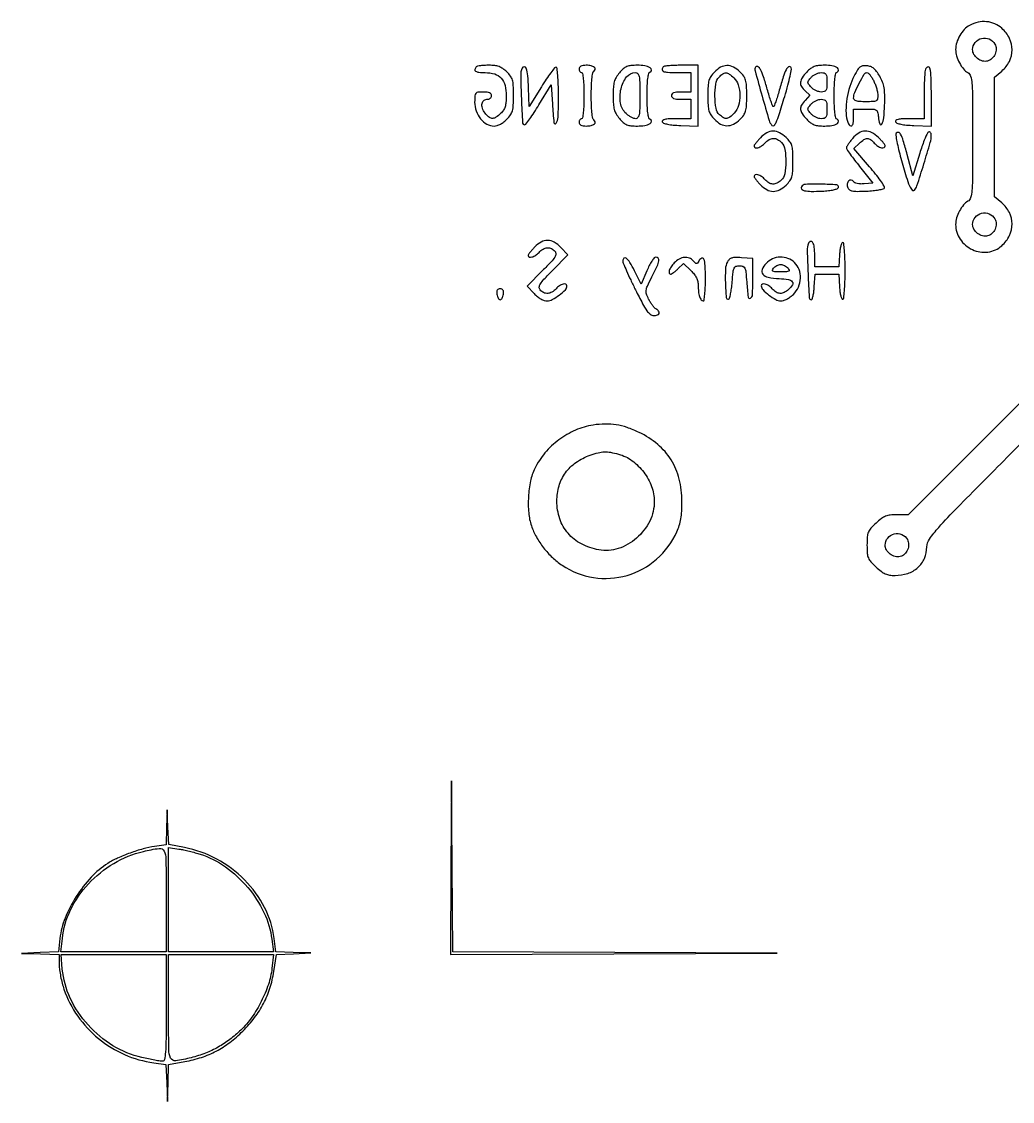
# Model space of a CAD drawing. Extents: x 2 to 176, y 113 to 294.
# Drawn here: x 33.46 to 67.96, y 113.24 to 150.84 of the extents above; entities that cross this region are included whole.
import ezdxf

# ---------------------------------------------------------------- set-up
doc = ezdxf.new("R2010")
doc.units = 0
doc.header["$MEASUREMENT"] = 0

msp = doc.modelspace()

# ---------------------------------------------------------------- linework, layer by layer
for points in [[(66.475513, 150.709368, 0.080204), (66.289073, 150.565504, 0.057038), (66.131248, 150.353339, 0.056576), (66.024199, 150.108776, 0.07503), (65.988, 149.8689, 0.073272), (66.021153, 149.643884, 0.048168), (66.120577, 149.401199, 0.04911), (66.259568, 149.190542, 0.099837), (66.411876, 149.064731, -0.203047), (66.5105, 148.94246, -0.050831), (66.55651, 148.684539, -0.017426), (66.576623, 148.183321, -0.001315), (66.5802, 146.8233, -0.001315), (66.576623, 145.463279, -0.017426), (66.55651, 144.962061, -0.050831), (66.5105, 144.70414, -0.203047), (66.411876, 144.581869, 0.099837), (66.259568, 144.456058, 0.04911), (66.120577, 144.245401, 0.048168), (66.021153, 144.002716, 0.073272), (65.988, 143.7777, 0.149193), (66.145612, 143.261242, 0.137578), (66.568973, 142.901051, 0.139488), (67.113108, 142.816405, 0.154556), (67.59566, 143.03745, 0.095735), (67.859789, 143.389496, 0.113829), (67.952715, 143.793455, 0.116071), (67.858856, 144.191291, 0.102481), (67.594799, 144.526624), (67.3416, 144.739676), (67.3416, 146.8233), (67.3416, 148.906924), (67.594799, 149.119976, 0.102481), (67.858856, 149.455309, 0.116071), (67.952715, 149.853145, 0.113829), (67.859789, 150.257104, 0.095735), (67.59566, 150.60915, 0.083164), (67.352726, 150.764962, 0.078941), (67.067847, 150.836729, 0.076361), (66.766384, 150.817653, 0.070496)], [(67.352983, 150.059131, -0.122874), (67.395949, 149.888639, -0.101722), (67.358571, 149.704618, -0.102447), (67.252018, 149.551291, -0.126548), (67.100436, 149.466992, -0.130427), (66.924996, 149.467625, -0.099016), (66.751942, 149.553449, -0.098995), (66.625179, 149.699247, -0.130311), (66.5802, 149.8689, -0.172939), (66.667716, 150.114358, -0.162521), (66.89309, 150.256786, -0.161765), (67.159649, 150.23558, -0.171467)], [(49.2936, 149.2626, 0.134052), (49.245055, 149.177594, 0.324602), (49.270135, 149.113947, 0.119745), (49.383518, 149.075197, 0.022745), (49.603153, 149.0652, -0.073833), (49.934495, 149.016004, -0.136663), (50.162346, 148.871099, -0.125954), (50.293984, 148.619551, -0.057949), (50.337, 148.249644, -0.021009), (50.327704, 148.028498, -0.056957), (50.296905, 147.87484, -0.072489), (50.237764, 147.754362, -0.053941), (50.141197, 147.641747, -0.032608), (49.979837, 147.508843, -0.142595), (49.864533, 147.467988, -0.172003), (49.757877, 147.499054, -0.052831), (49.631012, 147.612511, -0.08182), (49.522164, 147.781477, -0.116741), (49.490942, 147.956446, -0.172044), (49.544013, 148.08317, -0.21143), (49.6602, 148.1346, 0.072314), (49.725292, 148.144064, 0.08892), (49.78005, 148.171612, 0.10214), (49.816439, 148.212791, 0.130775), (49.8294, 148.2615, 0.164293), (49.810274, 148.318135, 0.129352), (49.7589, 148.358186, 0.075863), (49.669001, 148.381472, 0.025511), (49.5333, 148.3884, 0.023215), (49.348049, 148.379794, 0.198201), (49.275995, 148.341899, 0.161051), (49.243604, 148.259836, 0.014144), (49.2372, 148.033479, 0.086675), (49.290437, 147.728677, 0.084839), (49.443985, 147.457433, 0.092208), (49.665455, 147.269935, 0.130387), (49.914, 147.204, 0.076293), (50.019706, 147.220224, 0.045317), (50.137573, 147.269385, 0.04173), (50.255943, 147.345112, 0.038586), (50.363472, 147.441279, 0.042342), (50.48739, 147.594721, 0.082043), (50.553076, 147.73757, 0.055636), (50.583081, 147.928195, 0.011242), (50.5908, 148.271451, 0.010696), (50.583312, 148.621442, 0.059775), (50.553076, 148.806225, 0.090076), (50.485297, 148.942595, 0.041494), (50.353521, 149.091672, 0.038117), (50.216864, 149.203952, 0.065182), (50.086218, 149.272202, 0.060114), (49.935073, 149.307774, 0.027773), (49.733121, 149.319, 0.013643), (49.582272, 149.314883, 0.018266), (49.445974, 149.302433, 0.015597), (49.335265, 149.284701, 0.149957)], [(52.875, 149.1921, 0.064853), (52.881319, 149.143586, 0.082425), (52.899851, 149.102477, 0.098894), (52.927337, 149.074977, 0.148195), (52.9596, 149.0652, -0.368504), (52.995455, 149.034622, -0.013417), (53.020824, 148.843125, -0.017647), (53.038598, 148.588107, -0.008575), (53.0442, 148.2615, -0.008575), (53.038598, 147.934893, -0.017647), (53.020824, 147.679875, -0.013417), (52.995455, 147.488378, -0.368504), (52.9596, 147.4578, 0.148195), (52.927337, 147.448023, 0.098894), (52.899851, 147.420523, 0.082425), (52.881319, 147.379414, 0.064853), (52.875, 147.3309, 0.150693), (52.891856, 147.276243, 0.12588), (52.937618, 147.235937, 0.083267), (53.014759, 147.21161, 0.034849), (53.123807, 147.204, 0.050859), (53.292938, 147.221248, 0.119903), (53.406807, 147.275124, 0.278987), (53.432143, 147.34539, 0.207698), (53.38398, 147.414647, -0.221815), (53.349277, 147.467538, -0.010729), (53.322857, 147.681888, -0.015531), (53.304108, 147.948821, -0.009766), (53.298, 148.2615, -0.009766), (53.304108, 148.574179, -0.015531), (53.322857, 148.841112, -0.010729), (53.349277, 149.055462, -0.221815), (53.38398, 149.108353, 0.207698), (53.432143, 149.17761, 0.278987), (53.406807, 149.247876, 0.119903), (53.292938, 149.301752, 0.050859), (53.123807, 149.319, 0.034849), (53.014759, 149.31139, 0.083267), (52.937618, 149.287063, 0.12588), (52.891856, 149.246757, 0.150693)], [(54.27842, 149.058709, 0.039632), (54.163879, 148.898363, 0.068342), (54.099431, 148.747858, 0.052228), (54.068241, 148.559098, 0.01485), (54.0594, 148.2615, 0.01485), (54.068241, 147.963902, 0.052228), (54.099431, 147.775142, 0.068342), (54.163879, 147.624637, 0.039632), (54.27842, 147.464291, 0.033697), (54.412975, 147.324657, 0.086332), (54.531165, 147.249846, 0.076083), (54.676606, 147.214223, 0.022086), (54.907928, 147.204, 0.042511), (55.161847, 147.225628, 0.081283), (55.3548, 147.292183, 0.296186), (55.397193, 147.369684, 0.302138), (55.343379, 147.438707, -0.263082), (55.297797, 147.489178, -0.024904), (55.268506, 147.659572, -0.022063), (55.249487, 147.90829, -0.00805), (55.2438, 148.2615, -0.00805), (55.249487, 148.61471, -0.022063), (55.268506, 148.863428, -0.024904), (55.297797, 149.033822, -0.263082), (55.343379, 149.084293, 0.302138), (55.397193, 149.153316, 0.296186), (55.3548, 149.230817, 0.081283), (55.161847, 149.297372, 0.042511), (54.907928, 149.319, 0.022086), (54.676606, 149.308777, 0.076083), (54.531165, 149.273154, 0.086332), (54.412975, 149.198343, 0.033697)], [(55.8078, 149.2626, 0.173283), (55.76623, 149.17481, 0.325149), (55.80396, 149.110364, 0.088823), (55.955661, 149.074006, 0.014513), (56.259, 149.0652), (56.7666, 149.0652), (56.7666, 148.7268), (56.7666, 148.3884), (56.4282, 148.3884, 0.020272), (56.26846, 148.381921, 0.069535), (56.16735, 148.359319, 0.128937), (56.11092, 148.319438, 0.176579), (56.0898, 148.2615, 0.176579), (56.11092, 148.203562, 0.128937), (56.16735, 148.163681, 0.069535), (56.26846, 148.141079, 0.020272), (56.4282, 148.1346), (56.7666, 148.1346), (56.7666, 147.7962), (56.7666, 147.4578), (56.25195, 147.4578, 0.010474), (56.007889, 147.452687, 0.043801), (55.862342, 147.433741, 0.101836), (55.788035, 147.400561, 0.327844), (55.772267, 147.35205, 0.233189), (55.819167, 147.304406, 0.033572), (55.954762, 147.267178, 0.027934), (56.150551, 147.238591, 0.012044), (56.413817, 147.221444), (57.0204, 147.196587), (57.0204, 148.257794), (57.0204, 149.319), (56.4423, 149.319, 0.009083), (56.216717, 149.314902, 0.013082), (56.017449, 149.302433, 0.008812), (55.85351, 149.284943, 0.166898)], [(57.586128, 149.081721, 0.042082), (57.462563, 148.928878, 0.081527), (57.396807, 148.786651, 0.05601), (57.366631, 148.597824, 0.011641), (57.3588, 148.2615, 0.011641), (57.366631, 147.925176, 0.05601), (57.396807, 147.736349, 0.081527), (57.462563, 147.594122, 0.042082), (57.586128, 147.441279, 0.073676), (57.803313, 147.272815, 0.126023), (58.023581, 147.213767, 0.124176), (58.24742, 147.267571, 0.070366), (58.475121, 147.431328, 0.041764), (58.607236, 147.580952, 0.090611), (58.67495, 147.717924, 0.059337), (58.705021, 147.904424, 0.010332), (58.7124, 148.2615, 0.010332), (58.705021, 148.618576, 0.059337), (58.67495, 148.805076, 0.090611), (58.607236, 148.942048, 0.041764), (58.475121, 149.091672, 0.070366), (58.24742, 149.255429, 0.124176), (58.023581, 149.309233, 0.126023), (57.803313, 149.250185, 0.073676)], [(60.800928, 149.081721, 0.040995), (60.641534, 148.885433, 0.129009), (60.58486, 148.726979, 0.159111), (60.618715, 148.581526, 0.072871), (60.744113, 148.429512), (60.914626, 148.2752), (60.744113, 148.093697, 0.055361), (60.617823, 147.925339, 0.156211), (60.585677, 147.78362, 0.133757), (60.64024, 147.635435, 0.036328), (60.800928, 147.441279, 0.037377), (60.936274, 147.319644, 0.074365), (61.061846, 147.249583, 0.065979), (61.212205, 147.214585, 0.024237), (61.430435, 147.204, 0.043482), (61.679901, 147.225736, 0.082342), (61.869734, 147.292488, 0.295467), (61.911451, 147.369996, 0.300654), (61.857579, 147.438707, -0.263082), (61.811997, 147.489178, -0.024904), (61.782706, 147.659572, -0.022063), (61.763687, 147.90829, -0.00805), (61.758, 148.2615, -0.00805), (61.763687, 148.61471, -0.022063), (61.782706, 148.863428, -0.024904), (61.811997, 149.033822, -0.263082), (61.857579, 149.084293, 0.300654), (61.911451, 149.153004, 0.295467), (61.869734, 149.230512, 0.082342), (61.679901, 149.297264, 0.043482), (61.430435, 149.319, 0.024237), (61.212205, 149.308415, 0.065979), (61.061846, 149.273417, 0.074365), (60.936274, 149.203356, 0.037377)], [(62.412038, 148.855729, 0.047931), (62.271107, 148.481525, 0.036658), (62.187988, 148.051912, 0.037712), (62.170617, 147.642869, 0.083559), (62.232351, 147.337819, 0.082455), (62.29981, 147.222936, 0.408433), (62.367297, 147.216178, 0.188217), (62.420282, 147.308077, 0.037749), (62.4348, 147.5001), (62.4348, 147.7962), (62.85244, 147.7962, -0.011032), (63.119314, 147.790311, -0.128241), (63.218276, 147.759784, -0.199294), (63.268991, 147.689202, -0.033388), (63.29659, 147.52125, 0.054072), (63.347396, 147.27586, 0.660125), (63.416582, 147.269499, 0.098586), (63.484731, 147.490573, 0.01768), (63.513807, 147.9231, 0.01079), (63.517643, 148.299564, 0.03896), (63.496277, 148.538259, 0.052988), (63.442396, 148.730678, 0.034755), (63.342516, 148.9383, 0.025945), (63.235264, 149.105721, 0.066481), (63.136907, 149.210375, 0.083736), (63.029375, 149.271454, 0.062807), (62.896397, 149.301753, 0.064145), (62.746855, 149.297335, 0.147702), (62.64658, 149.248781, 0.08169), (62.555215, 149.131919, 0.011142)], [(50.886652, 149.22196, 0.096465), (50.840004, 148.95669, 0.005986), (50.864253, 148.154942, 0.002717), (50.904616, 147.30839, 0.398751), (50.970092, 147.2463, 0.232323), (51.017466, 147.269568, 0.006958), (51.153517, 147.450861, 0.012492), (51.309019, 147.675791, 0.008141), (51.477692, 147.942677), (51.9021, 148.639054), (51.9444, 147.962865, 0.010397), (51.997975, 147.320955, 0.691985), (52.074451, 147.300931, 0.147937), (52.145137, 147.512474, 0.007184), (52.1559, 148.2615, 0.007033), (52.150311, 148.658843, 0.014335), (52.132595, 148.970395, 0.009153), (52.107548, 149.210895, 0.331031), (52.0713, 149.248923, 0.271913), (52.022818, 149.23062, 0.008494), (51.887295, 149.056665, 0.014411), (51.731943, 148.837224, 0.009221), (51.5637, 148.574032), (51.1407, 147.884618), (51.115616, 148.538063, 0.01596), (51.086397, 148.953103, 0.055272), (51.029651, 149.21594, 0.309475), (50.95911, 149.269285, 0.323533)], [(54.99, 148.2615, -0.004902), (54.985544, 147.806977, -0.039018), (54.965097, 147.598155, -0.112888), (54.921791, 147.495847, -0.240891), (54.847403, 147.4578, -0.091584), (54.779106, 147.470416, -0.033158), (54.689176, 147.511834, -0.031546), (54.594449, 147.571352, -0.032548), (54.509003, 147.641747, -0.165854), (54.317728, 148.002177, -0.096467), (54.33414, 148.496854, -0.106487), (54.528921, 148.913102, -0.234393), (54.835547, 149.0652, -0.212319), (54.917643, 149.028693, -0.136866), (54.964785, 148.933995, -0.042965), (54.985728, 148.733318, -0.004527)], [(58.262797, 148.881253, -0.131354), (58.416179, 148.634084, -0.071251), (58.470681, 148.278093, -0.070572), (58.422989, 147.916826, -0.121093), (58.274653, 147.653603, -0.032926), (58.125716, 147.514637, -0.144857), (58.016097, 147.468647, -0.165959), (57.907786, 147.492799, -0.046846), (57.767311, 147.597812, -0.166194), (57.644108, 147.820229, -0.041343), (57.604568, 148.240366, -0.041819), (57.635371, 148.665139, -0.145918), (57.752612, 148.910489, -0.052831), (57.879477, 149.023946, -0.172003), (57.986133, 149.055012, -0.142595), (58.101437, 149.014157, -0.032608)], [(59.021855, 149.256009, 0.20767), (59.003742, 149.131142, 0.002096), (59.247432, 148.249446, 0.003045), (59.49401, 147.39175, 0.125495), (59.591823, 147.226977, 0.40688), (59.663066, 147.226083, 0.099056), (59.737792, 147.332311, 0.027219), (59.839156, 147.600677, 0.002991), (60.034132, 148.229343, 0.007609), (60.148737, 148.628591, 0.015669), (60.223773, 148.944807, 0.012087), (60.267523, 149.188725, 0.239081), (60.244592, 149.258848, 0.378744), (60.165587, 149.263697, 0.113086), (60.082752, 149.161843, 0.038818), (59.984334, 148.915417, 0.007383), (59.847206, 148.45185, -0.007125), (59.782571, 148.232935, -0.011464), (59.720592, 148.048546, -0.005331), (59.663827, 147.89675, -0.30996), (59.640569, 147.8808, -0.313079), (59.617332, 147.896931, -0.004815), (59.558808, 148.058504, -0.010884), (59.494917, 148.253835, -0.006746), (59.428013, 148.485751, 0.011642), (59.300561, 148.911835, 0.042855), (59.191252, 149.17067, 0.123673), (59.099653, 149.272748, 0.425913)], [(61.5042, 148.7268, -0.016419), (61.497876, 148.534279, -0.11667), (61.470651, 148.445627, -0.198621), (61.413422, 148.402264, -0.064155), (61.305812, 148.3884, -0.070292), (61.218671, 148.400712, -0.042002), (61.12072, 148.438102, -0.041195), (61.027507, 148.492838, -0.05554), (60.9543, 148.5576, -0.020664), (60.864064, 148.665993, -0.164695), (60.843476, 148.7268, -0.164695), (60.864064, 148.787607, -0.020664), (60.9543, 148.896, -0.05554), (61.027507, 148.960762, -0.041195), (61.12072, 149.015497, -0.042002), (61.218671, 149.052888, -0.070292), (61.305812, 149.0652, -0.064155), (61.413422, 149.051336, -0.198621), (61.470651, 149.007973, -0.11667), (61.497876, 148.919321, -0.016419)], [(63.138231, 148.76623, -0.023409), (63.192813, 148.636466, -0.019386), (63.23892, 148.493797, -0.019819), (63.270956, 148.359509, -0.048676), (63.2808, 148.25863, -0.065467), (63.265297, 148.140736, -0.216044), (63.216768, 148.081581, -0.104547), (63.113855, 148.055318, -0.010383), (62.8578, 148.05, -0.014264), (62.651641, 148.055882, -0.057435), (62.52773, 148.077382, -0.117885), (62.459986, 148.11628, -0.206586), (62.4348, 148.174637, -0.101344), (62.474585, 148.368907, -0.019632), (62.629076, 148.694312, -0.013802), (62.806457, 149.011338, -0.264168), (62.901289, 149.0652, -0.193799), (62.94659, 149.046956, -0.033744), (63.00982, 148.977377, -0.032336), (63.076735, 148.880717, -0.02398)], [(64.939551, 149.185181, 0.07203), (64.919324, 149.095816, 0.005915), (64.903284, 148.856617, 0.007831), (64.891948, 148.56951, 0.005951), (64.8882, 148.254581), (64.8882, 147.4578), (64.37355, 147.4578, 0.010474), (64.129489, 147.452687, 0.043801), (63.983942, 147.433741, 0.101836), (63.909635, 147.400561, 0.327844), (63.893867, 147.35205, 0.233189), (63.940767, 147.304406, 0.033572), (64.076362, 147.267178, 0.027934), (64.272151, 147.238591, 0.012044), (64.535417, 147.221444), (65.142, 147.196587), (65.142, 148.257794, 0.007882), (65.132072, 148.887492, 0.045882), (65.091324, 149.216491, 0.428637), (65.021355, 149.259003, 0.239548)], [(61.5042, 147.7962, -0.016419), (61.497876, 147.603679, -0.11667), (61.470651, 147.515027, -0.198621), (61.413422, 147.471664, -0.064155), (61.305812, 147.4578, -0.070292), (61.218671, 147.470112, -0.042002), (61.12072, 147.507502, -0.041195), (61.027507, 147.562238, -0.05554), (60.9543, 147.627, -0.020664), (60.864064, 147.735393, -0.164695), (60.843476, 147.7962, -0.164695), (60.864064, 147.857007, -0.020664), (60.9543, 147.9654, -0.05554), (61.027507, 148.030162, -0.041195), (61.12072, 148.084897, -0.042002), (61.218671, 148.122288, -0.070292), (61.305812, 148.1346, -0.064155), (61.413422, 148.120736, -0.198621), (61.470651, 148.077373, -0.11667), (61.497876, 147.988721, -0.016419)], [(59.193528, 146.797521, 0.011496), (59.106452, 146.702347, 0.015812), (59.032978, 146.612664, 0.012451), (58.976911, 146.535743, 0.152403), (58.9662, 146.501421, 0.338599), (59.006071, 146.449294, 0.137626), (59.101086, 146.450118, 0.077871), (59.229898, 146.510387, 0.060618), (59.3469, 146.6118, -0.074012), (59.491604, 146.730617, -0.129392), (59.63961, 146.773557, -0.133944), (59.78597, 146.73754, -0.082094), (59.925988, 146.626289, -0.145918), (60.043229, 146.380939, -0.041819), (60.074032, 145.956166, -0.041343), (60.034492, 145.536029, -0.166194), (59.911289, 145.313612, -0.066766), (59.76207, 145.211037, -0.130881), (59.622042, 145.181394, -0.130513), (59.48555, 145.225301, -0.066208), (59.3469, 145.3428, 0.060618), (59.229898, 145.444213, 0.077871), (59.101086, 145.504482, 0.137626), (59.006071, 145.505306, 0.338599), (58.9662, 145.453179, 0.152403), (58.976911, 145.418857, 0.012451), (59.032978, 145.341936, 0.015812), (59.106452, 145.252253, 0.011496), (59.193528, 145.157079, 0.073676), (59.410713, 144.988615, 0.126023), (59.630981, 144.929567, 0.124176), (59.85482, 144.983371, 0.070366), (60.082521, 145.147128, 0.041764), (60.214636, 145.296752, 0.090611), (60.28235, 145.433724, 0.059337), (60.312421, 145.620224, 0.010332), (60.3198, 145.9773, 0.010332), (60.312421, 146.334376, 0.059337), (60.28235, 146.520876, 0.090611), (60.214636, 146.657848, 0.041764), (60.082521, 146.807472, 0.070366), (59.85482, 146.971229, 0.124176), (59.630981, 147.025033, 0.126023), (59.410713, 146.965985, 0.073676)], [(62.40002, 146.774509, 0.012679), (62.316142, 146.669534, 0.016661), (62.245337, 146.569399, 0.014184), (62.192218, 146.483491, 0.132116), (62.181, 146.441778, 0.151701), (62.195658, 146.394577, 0.004416), (62.317101, 146.221206, 0.008511), (62.466779, 146.018866, 0.005718), (62.644322, 145.792619), (63.107643, 145.2159), (62.800983, 145.188896, -0.029772), (62.670031, 145.185188, -0.047224), (62.558801, 145.199232, -0.058598), (62.474356, 145.228822, -0.141717), (62.425784, 145.272788, 0.220786), (62.348086, 145.323986, 0.250959), (62.264924, 145.294218, 0.154177), (62.215246, 145.185713, 0.12307), (62.23092, 145.05735, 0.153466), (62.288578, 144.984716, 0.103701), (62.38718, 144.944345, 0.047558), (62.558321, 144.929434, 0.008295), (62.882576, 144.937453, 0.01399), (63.1132, 144.95346, 0.021166), (63.312416, 144.981452, 0.016968), (63.469234, 145.015838, 0.255893), (63.508658, 145.052625, 0.229093), (63.500839, 145.11175, 0.00832), (63.3693, 145.304628, 0.013755), (63.199456, 145.531475, 0.009047), (62.992271, 145.783386), (62.445993, 146.423621), (62.636199, 146.602311, -0.034642), (62.79606, 146.732893, -0.150457), (62.911, 146.770601, -0.168649), (63.019525, 146.73514, -0.046347), (63.1539, 146.6118, 0.060054), (63.273462, 146.507933, 0.084546), (63.401789, 146.449604, 0.154425), (63.49476, 146.454117, 0.313686), (63.5346, 146.511372, 0.153934), (63.522426, 146.549977, 0.016157), (63.464899, 146.62672, 0.018805), (63.388197, 146.715387, 0.014011), (63.297321, 146.807472, 0.070709), (63.061312, 146.97696, 0.130314), (62.832349, 147.02875, 0.13353), (62.611669, 146.959951, 0.076044)], [(63.915436, 146.95042, 0.179266), (63.902443, 146.885932, 0.008083), (63.941833, 146.659343, 0.012688), (64.000792, 146.38761, 0.008659), (64.080927, 146.08189, 0.004321), (64.268183, 145.436315, 0.027814), (64.383539, 145.116897, 0.079607), (64.472151, 144.975891, 0.433519), (64.5525, 144.97326, 0.119508), (64.640936, 145.118312, 0.002809), (64.881294, 145.884439, 0.004189), (65.103786, 146.629996, 0.068888), (65.141035, 146.88675, 0.215251), (65.096496, 146.987155, 0.463094), (65.023221, 146.976969, 0.053996), (64.894125, 146.714691, 0.012931), (64.739511, 146.253769), (64.499799, 145.472738), (64.30049, 146.214393, 0.007065), (64.16442, 146.693605, 0.047838), (64.071635, 146.921663, 0.218092), (63.992977, 146.982627, 0.322287)], [(60.615531, 145.088402, 0.348109), (60.624949, 145.007856, 0.145279), (60.72763, 144.952311, 0.051175), (60.95747, 144.928071, 0.012629), (61.337196, 144.936595, 0.014662), (61.563289, 144.954044, 0.030083), (61.73844, 144.983478, 0.035439), (61.862195, 145.021419, 0.224556), (61.906385, 145.06785, 0.490283), (61.847993, 145.154536, 0.012599), (61.30769, 145.176764, 0.012954), (60.758095, 145.171275, 0.250376)], [(67.352983, 143.967931, -0.122874), (67.395949, 143.797439, -0.101722), (67.358571, 143.613418, -0.102447), (67.252018, 143.460091, -0.126548), (67.100436, 143.375792, -0.130427), (66.924996, 143.376425, -0.099016), (66.751942, 143.462249, -0.098995), (66.625179, 143.608047, -0.130311), (66.5802, 143.7777, -0.172939), (66.667716, 144.023158, -0.162521), (66.89309, 144.165586, -0.161765), (67.159649, 144.14438, -0.171467)], [(51.325728, 142.990521, 0.011496), (51.238652, 142.895347, 0.015812), (51.165178, 142.805664, 0.012451), (51.109111, 142.728743, 0.152403), (51.0984, 142.694421, 0.338599), (51.138271, 142.642294, 0.137626), (51.233286, 142.643118, 0.077871), (51.362098, 142.703387, 0.060618), (51.4791, 142.8048, -0.07422), (51.620342, 142.920676, -0.118268), (51.76871, 142.967134, -0.132191), (51.910232, 142.939204, -0.10548), (52.032804, 142.842516, -0.195152), (52.062736, 142.748188, -0.12278), (52.02558, 142.63701, -0.046889), (51.898558, 142.473539, -0.006662), (51.60292, 142.167193), (51.063915, 141.623353), (51.308485, 141.368077, 0.035036), (51.421688, 141.265381, 0.039293), (51.544054, 141.183771, 0.043222), (51.663013, 141.130184, 0.084414), (51.765249, 141.1128, 0.128427), (51.941275, 141.158771, 0.0351), (52.183219, 141.317659, 0.032737), (52.396909, 141.503836, 0.199757), (52.452, 141.636228, 0.313686), (52.41216, 141.693483, 0.154425), (52.319189, 141.697996, 0.084546), (52.190862, 141.639667, 0.060054), (52.0713, 141.5358, -0.07422), (51.930058, 141.419924, -0.118268), (51.78169, 141.373466, -0.132191), (51.640168, 141.401396, -0.10548), (51.517596, 141.498084, -0.195152), (51.487664, 141.592412, -0.12278), (51.52482, 141.70359, -0.046889), (51.651842, 141.867061, -0.006662), (51.94748, 142.173407), (52.486485, 142.717247), (52.241915, 142.972523, 0.068789), (52.009062, 143.156794, 0.128818), (51.779489, 143.221783, 0.132559), (51.552103, 143.165187, 0.074963)], [(60.866081, 143.121975, 0.097225), (60.820469, 142.860288, 0.005888), (60.846905, 142.060631, 0.00268), (60.889297, 141.21659, 0.398037), (60.9543, 141.1551, 0.313715), (60.988732, 141.179062, 0.02793), (61.02156, 141.285569, 0.028565), (61.048557, 141.429012, 0.017853), (61.064471, 141.59925), (61.090042, 142.0434), (61.5042, 142.0434), (61.918358, 142.0434), (61.943929, 141.59925, 0.018163), (61.959813, 141.43046, 0.031169), (61.98684, 141.291782, 0.034113), (62.0197, 141.193608, 0.372009), (62.0541, 141.17625, 0.310861), (62.090121, 141.217069, 0.008838), (62.115251, 141.4612, 0.014092), (62.133056, 141.774768, 0.007135), (62.1387, 142.1703, 0.006827), (62.133223, 142.571382, 0.014834), (62.115687, 142.878849, 0.009994), (62.090777, 143.111576, 0.373853), (62.0541, 143.14431, 0.31159), (62.019681, 143.121216, 0.030236), (61.98684, 143.020512, 0.029939), (61.959844, 142.883784, 0.018715), (61.943929, 142.72131), (61.918358, 142.2972), (61.499779, 142.2972), (61.0812, 142.2972), (61.0812, 142.715207, 0.032222), (61.06403, 142.981357, 0.089643), (61.007518, 143.159214, 0.364595), (60.935905, 143.188242, 0.226313)], [(54.3978, 142.509717, 0.09847), (54.414375, 142.426369, 0.004564), (54.527722, 142.159575, 0.007418), (54.670645, 141.844371, 0.005243), (54.840087, 141.494517, 0.005964), (55.084839, 141.016767, 0.033598), (55.235225, 140.772872, 0.070166), (55.35488, 140.646932, 0.169311), (55.474587, 140.6052, 0.07262), (55.601386, 140.623714, 0.243819), (55.659877, 140.680235, 0.266057), (55.644823, 140.756117, 0.081372), (55.551362, 140.833646, -0.078049), (55.497673, 140.877588, -0.021767), (55.428693, 140.961919, -0.021405), (55.357971, 141.065456, -0.020996), (55.295872, 141.175316, -0.036367), (55.220444, 141.353824, -0.119056), (55.208998, 141.480536, -0.072234), (55.254187, 141.631351, -0.008035), (55.411311, 141.955453, 0.007521), (55.591908, 142.327003, 0.059842), (55.651453, 142.507985, 0.223001), (55.629733, 142.596542, 0.226631), (55.547989, 142.6356, 0.220878), (55.490665, 142.608978, 0.028212), (55.406857, 142.497543, 0.028722), (55.317653, 142.345646, 0.020164), (55.234381, 142.16562), (55.039586, 141.695641), (54.801937, 142.16562, 0.018996), (54.641526, 142.455004, 0.080506), (54.513609, 142.605401, 0.384857), (54.437672, 142.603164, 0.204425)], [(56.189147, 142.439797, 0.039955), (56.078338, 142.301167, 0.071825), (56.014992, 142.170383, 0.145102), (56.013262, 142.081442, 0.337521), (56.063197, 142.0434, 0.142253), (56.096069, 142.052945, 0.015564), (56.161842, 142.097592, 0.018039), (56.238126, 142.15723, 0.013643), (56.317567, 142.227882), (56.513939, 142.412364), (56.76717, 142.169754, -0.033423), (56.882917, 142.042987, -0.054283), (56.960886, 141.919919, -0.060133), (57.00534, 141.792684, -0.054055), (57.0204, 141.653791, 0.027413), (57.032412, 141.434863, 0.052213), (57.069808, 141.262754, 0.074594), (57.126672, 141.150031, 0.243308), (57.198651, 141.1128, 0.37504), (57.228761, 141.139081, 0.009168), (57.252008, 141.336461, 0.015418), (57.268765, 141.582267, 0.009309), (57.2742, 141.8742, 0.011149), (57.263674, 142.346231, 0.078309), (57.217913, 142.570942, 0.450354), (57.140043, 142.600904, 0.146434), (57.039399, 142.503354, -0.028278), (56.993048, 142.430519, -0.241409), (56.959674, 142.413409, -0.202371), (56.922361, 142.429156, -0.019846), (56.855637, 142.503354, 0.126963), (56.716866, 142.60358, 0.117536), (56.542686, 142.627935, 0.102839), (56.357441, 142.570626, 0.078063)], [(58.037112, 142.469224, 0.113552), (57.971696, 142.228427, 0.017659), (57.969803, 141.731646, 0.012076), (57.997552, 141.233569, 0.459106), (58.0779, 141.174963, 0.272434), (58.113163, 141.208653, 0.016295), (58.150074, 141.357116, 0.020806), (58.182464, 141.546388, 0.013527), (58.2048, 141.767163, -0.006789), (58.23593, 142.122635, -0.079281), (58.271523, 142.256886, -0.204431), (58.337402, 142.318271, -0.086917), (58.4586, 142.3395, -0.086917), (58.579798, 142.318271, -0.204431), (58.645677, 142.256886, -0.079281), (58.68127, 142.122635, -0.006789), (58.7124, 141.767163, 0.011145), (58.762538, 141.246833, 0.545435), (58.840651, 141.208736, 0.252373), (58.913468, 141.33259, 0.009268), (58.9239, 141.89535), (58.9239, 142.5933), (58.527391, 142.618867, 0.016804), (58.312983, 142.62547, 0.073487), (58.187892, 142.606625, 0.117292), (58.104257, 142.557649, 0.079197)], [(59.385628, 142.420298, 0.089058), (59.247125, 142.207293, 0.285032), (59.272396, 142.047081, 0.168064), (59.459544, 141.938431, 0.034994), (59.842107, 141.891128, -0.02456), (60.166863, 141.85783, -0.182194), (60.300023, 141.783045, -0.331986), (60.306463, 141.671301, -0.063014), (60.165089, 141.506612, -0.066766), (60.01587, 141.404037, -0.130881), (59.875842, 141.374394, -0.130513), (59.73935, 141.418301, -0.066208), (59.6007, 141.5358, 0.060054), (59.481138, 141.639667, 0.084546), (59.352811, 141.697996, 0.154425), (59.25984, 141.693483, 0.313686), (59.22, 141.636228, 0.199252), (59.27406, 141.505956, 0.031458), (59.486666, 141.319036, 0.033797), (59.72602, 141.158521, 0.131542), (59.8968, 141.1128, 0.08393), (59.991135, 141.128747, 0.035613), (60.109334, 141.179578, 0.033959), (60.230602, 141.253132, 0.037736), (60.336321, 141.340128, 0.099632), (60.514071, 141.595424, 0.093344), (60.584567, 141.905652, 0.096845), (60.536671, 142.210606, 0.117469), (60.377797, 142.451653, 0.100799), (60.147244, 142.594046, 0.096281), (59.875483, 142.638008, 0.096246), (59.606957, 142.576975, 0.100641)], [(60.1506, 142.2549, -0.084627), (60.188922, 142.188567, -0.382744), (60.17386, 142.150421, -0.107644), (60.09959, 142.131521, -0.008681), (59.8968, 142.128, -0.008681), (59.69401, 142.131521, -0.107644), (59.61974, 142.150421, -0.382744), (59.604678, 142.188567, -0.084627), (59.643, 142.2549, -0.059806), (59.694243, 142.303468, -0.043899), (59.760997, 142.344523, -0.044601), (59.832241, 142.372526, -0.071461), (59.8968, 142.3818, -0.071461), (59.961359, 142.372526, -0.044601), (60.032603, 142.344523, -0.043899), (60.099357, 142.303468, -0.059806)], [(50.013866, 141.34545, 0.041303), (50.030437, 141.272591, 0.056112), (50.05781, 141.211015, 0.069458), (50.091122, 141.168891, 0.193098), (50.1255, 141.1551, 0.193098), (50.159878, 141.168891, 0.069458), (50.19319, 141.211015, 0.056112), (50.220563, 141.272591, 0.041303), (50.237134, 141.34545, 0.04615), (50.241328, 141.431255, 0.12236), (50.224073, 141.489741, 0.161672), (50.185349, 141.523691, 0.100145), (50.1255, 141.5358, 0.100145), (50.065651, 141.523691, 0.161672), (50.026927, 141.489741, 0.12236), (50.009672, 141.431255, 0.04615)], [(53.359885, 136.789499, 0.064699), (52.747781, 136.611836, 0.057193), (52.173127, 136.278241, 0.056872), (51.686014, 135.820932, 0.062392), (51.331828, 135.278797, 0.062684), (51.183113, 134.843027, 0.036327), (51.110696, 134.293619, 0.036264), (51.118522, 133.737197, 0.060533), (51.214873, 133.279493, 0.046059), (51.387142, 132.894198, 0.037262), (51.638143, 132.516869, 0.036999), (51.944687, 132.178061, 0.043449), (52.2828, 131.907679, 0.108327), (53.378258, 131.480408, 0.110504), (54.543606, 131.555134, 0.109712), (55.572365, 132.120763, 0.105485), (56.282469, 133.0758, 0.033583), (56.364949, 133.29359, 0.032914), (56.418188, 133.521922, 0.027352), (56.447432, 133.790187, 0.013473), (56.456679, 134.1333, 0.061335), (56.360978, 134.910515, 0.077883), (56.079458, 135.575474, 0.078672), (55.610769, 136.117508, 0.064142), (54.965299, 136.533706, 0.027963), (54.544385, 136.706081, 0.043722), (54.164891, 136.801121, 0.04521), (53.784074, 136.826921, 0.032651)], [(54.252062, 135.777913, -0.09222), (54.720223, 135.54899, -0.071455), (55.123892, 135.14855, -0.071278), (55.399378, 134.649546, -0.090778), (55.493884, 134.1333, -0.116031), (55.332392, 133.446772, -0.09759), (54.875235, 132.853606, -0.099735), (54.237063, 132.487537, -0.127543), (53.563414, 132.441475, -0.073758), (52.952295, 132.652641, -0.09543), (52.488344, 133.020381, -0.097559), (52.201036, 133.527122, -0.080493), (52.101514, 134.141321, -0.071168), (52.177848, 134.674898, -0.085892), (52.400273, 135.128899, -0.084464), (52.765917, 135.487269, -0.066248), (53.260592, 135.741367, -0.023251), (53.537889, 135.825847, -0.053147), (53.753995, 135.856971, -0.053368), (53.971258, 135.841784, -0.023618)], [(64.307383, 132.800731, -0.122874), (64.350349, 132.630239, -0.101722), (64.312971, 132.446218, -0.102447), (64.206418, 132.292891, -0.126548), (64.054836, 132.208592, -0.130427), (63.879396, 132.209225, -0.099016), (63.706342, 132.295049, -0.098995), (63.579579, 132.440847, -0.130311), (63.5346, 132.6105, -0.172939), (63.622116, 132.855958, -0.162521), (63.84749, 132.998386, -0.161765), (64.114049, 132.97718, -0.171467)], [(38.50981, 122.780934), (38.493, 122.172767), (38.09115, 122.114245, 0.031048), (37.6932, 122.0308, 0.019446), (37.23957, 121.886661, 0.01952), (36.80392, 121.709834, 0.034559), (36.4626, 121.526151, 0.065071), (35.881964, 121.044238, 0.045074), (35.359481, 120.368238, 0.045418), (34.971589, 119.617932, 0.070999), (34.795824, 118.913755), (34.74762, 118.446704), (34.10346, 118.418077), (33.4593, 118.389451), (34.11495, 118.372425), (34.7706, 118.3554), (34.7706, 117.987944, 0.032951), (34.782124, 117.813274, 0.01511), (34.818953, 117.587888, 0.01489), (34.872165, 117.352114, 0.019907), (34.935206, 117.142052, 0.070544), (35.413897, 116.204841, 0.06802), (36.139297, 115.424469, 0.06805), (37.047173, 114.867635, 0.070716), (38.05948, 114.58411), (38.486259, 114.527496), (38.514904, 113.882298), (38.543549, 113.2371), (38.560575, 113.878127), (38.5776, 114.519153), (39.143351, 114.623397, 0.033654), (39.725695, 114.771781, 0.041724), (40.240661, 114.989612, 0.041757), (40.711983, 115.289752, 0.033797), (41.163725, 115.684424, 0.034486), (41.573197, 116.154875, 0.041908), (41.885256, 116.648769, 0.042704), (42.10619, 117.179632, 0.038229), (42.243745, 117.760307), (42.336397, 118.348722), (42.931549, 118.377551), (43.5267, 118.40638), (42.919438, 118.42319), (42.312175, 118.44), (42.253773, 118.907433, 0.087823), (41.920231, 119.987624, 0.076023), (41.224006, 120.949683, 0.074297), (40.25488, 121.677703, 0.07752), (39.129016, 122.077514), (38.584653, 122.180228), (38.555636, 122.784664), (38.52662, 123.3891)], [(38.493, 120.2589), (38.493, 118.44), (36.662264, 118.44), (34.831528, 118.44), (34.880078, 118.910404, -0.08793), (35.164907, 119.907478, -0.073992), (35.787167, 120.814352, -0.071829), (36.66688, 121.52326, -0.074488), (37.700643, 121.943586, -0.024876), (38.25213, 122.048355, -0.328385), (38.423986, 121.95523, -0.108108), (38.486694, 121.680304, -0.002218)], [(39.6774, 121.847252, -0.07632), (40.559554, 121.404019, -0.063244), (41.333564, 120.6912, -0.063657), (41.900325, 119.812916, -0.079728), (42.174254, 118.88415), (42.231277, 118.44), (40.404439, 118.44), (38.5776, 118.44), (38.5776, 120.2599), (38.5776, 122.0798), (38.93715, 122.025184, -0.01376), (39.102242, 121.995439, -0.007527), (39.302913, 121.950388, -0.007497), (39.505514, 121.898464, -0.011845)], [(38.493, 116.4942, -0.001873), (38.489023, 115.432528, -0.015742), (38.470357, 114.953842, -0.031074), (38.435684, 114.69386, -0.358267), (38.361651, 114.633, -0.041345), (38.280655, 114.639709, -0.004573), (38.097423, 114.671998, -0.005551), (37.879723, 114.714923, -0.004466), (37.6466, 114.76576, -0.081874), (36.642205, 115.175131, -0.072246), (35.772686, 115.899597, -0.073096), (35.153585, 116.832343, -0.087626), (34.877716, 117.847928), (34.8317, 118.3554), (36.66235, 118.3554), (38.493, 118.3554)], [(42.177779, 117.86895, -0.051263), (42.053713, 117.312356, -0.036116), (41.807409, 116.71983, -0.035957), (41.4765, 116.165327, -0.048872), (41.097947, 115.722753, -0.029458), (40.707723, 115.389617, -0.03509), (40.302333, 115.12541, -0.034841), (39.861475, 114.919052, -0.02834), (39.364947, 114.759195, -0.028539), (38.825945, 114.6512, -0.332906), (38.648905, 114.748391, -0.10457), (38.584321, 115.040453, -0.002312), (38.5776, 116.4942), (38.5776, 118.3554), (40.406248, 118.3554), (42.234896, 118.3554)]]:
    msp.add_lwpolyline(points, format="xyb", close=True)
msp.add_lwpolyline([(69.5412, 138.869877), (66.939246, 136.268938), (64.337293, 133.668), (63.934704, 133.668, 0.027614), (63.708609, 133.655504, 0.068273), (63.54795, 133.615034, 0.065691), (63.40051, 133.53173, 0.024089), (63.216108, 133.378401, 0.022602), (63.033576, 133.195277, 0.087267), (62.948029, 133.060181, 0.080354), (62.910131, 132.898348, 0.01742), (62.9001, 132.6105, 0.01742), (62.910131, 132.322652, 0.080354), (62.948029, 132.160819, 0.087267), (63.033576, 132.025723, 0.022602), (63.216108, 131.842599, 0.024324), (63.391529, 131.696877, 0.057807), (63.537729, 131.611401, 0.065066), (63.688602, 131.567424, 0.038437), (63.875959, 131.553, 0.079127), (64.317448, 131.623308, 0.104162), (64.669735, 131.826619, 0.109498), (64.898248, 132.14558, 0.095165), (64.985627, 132.548063, -0.148061), (65.075261, 132.820356, -0.029739), (65.396486, 133.224603, -0.012021), (66.047677, 133.916699, -0.001011), (67.774813, 135.659025), (70.5564, 138.453749)], format="xyb")
msp.add_lwpolyline([(48.411232, 121.37985), (48.3912, 118.3554), (54.08055, 118.37594), (59.7699, 118.39648), (54.123932, 118.418839), (48.477963, 118.441199), (48.454614, 121.422749), (48.431265, 124.4043)], close=True)

doc.saveas('drawing.dxf')
